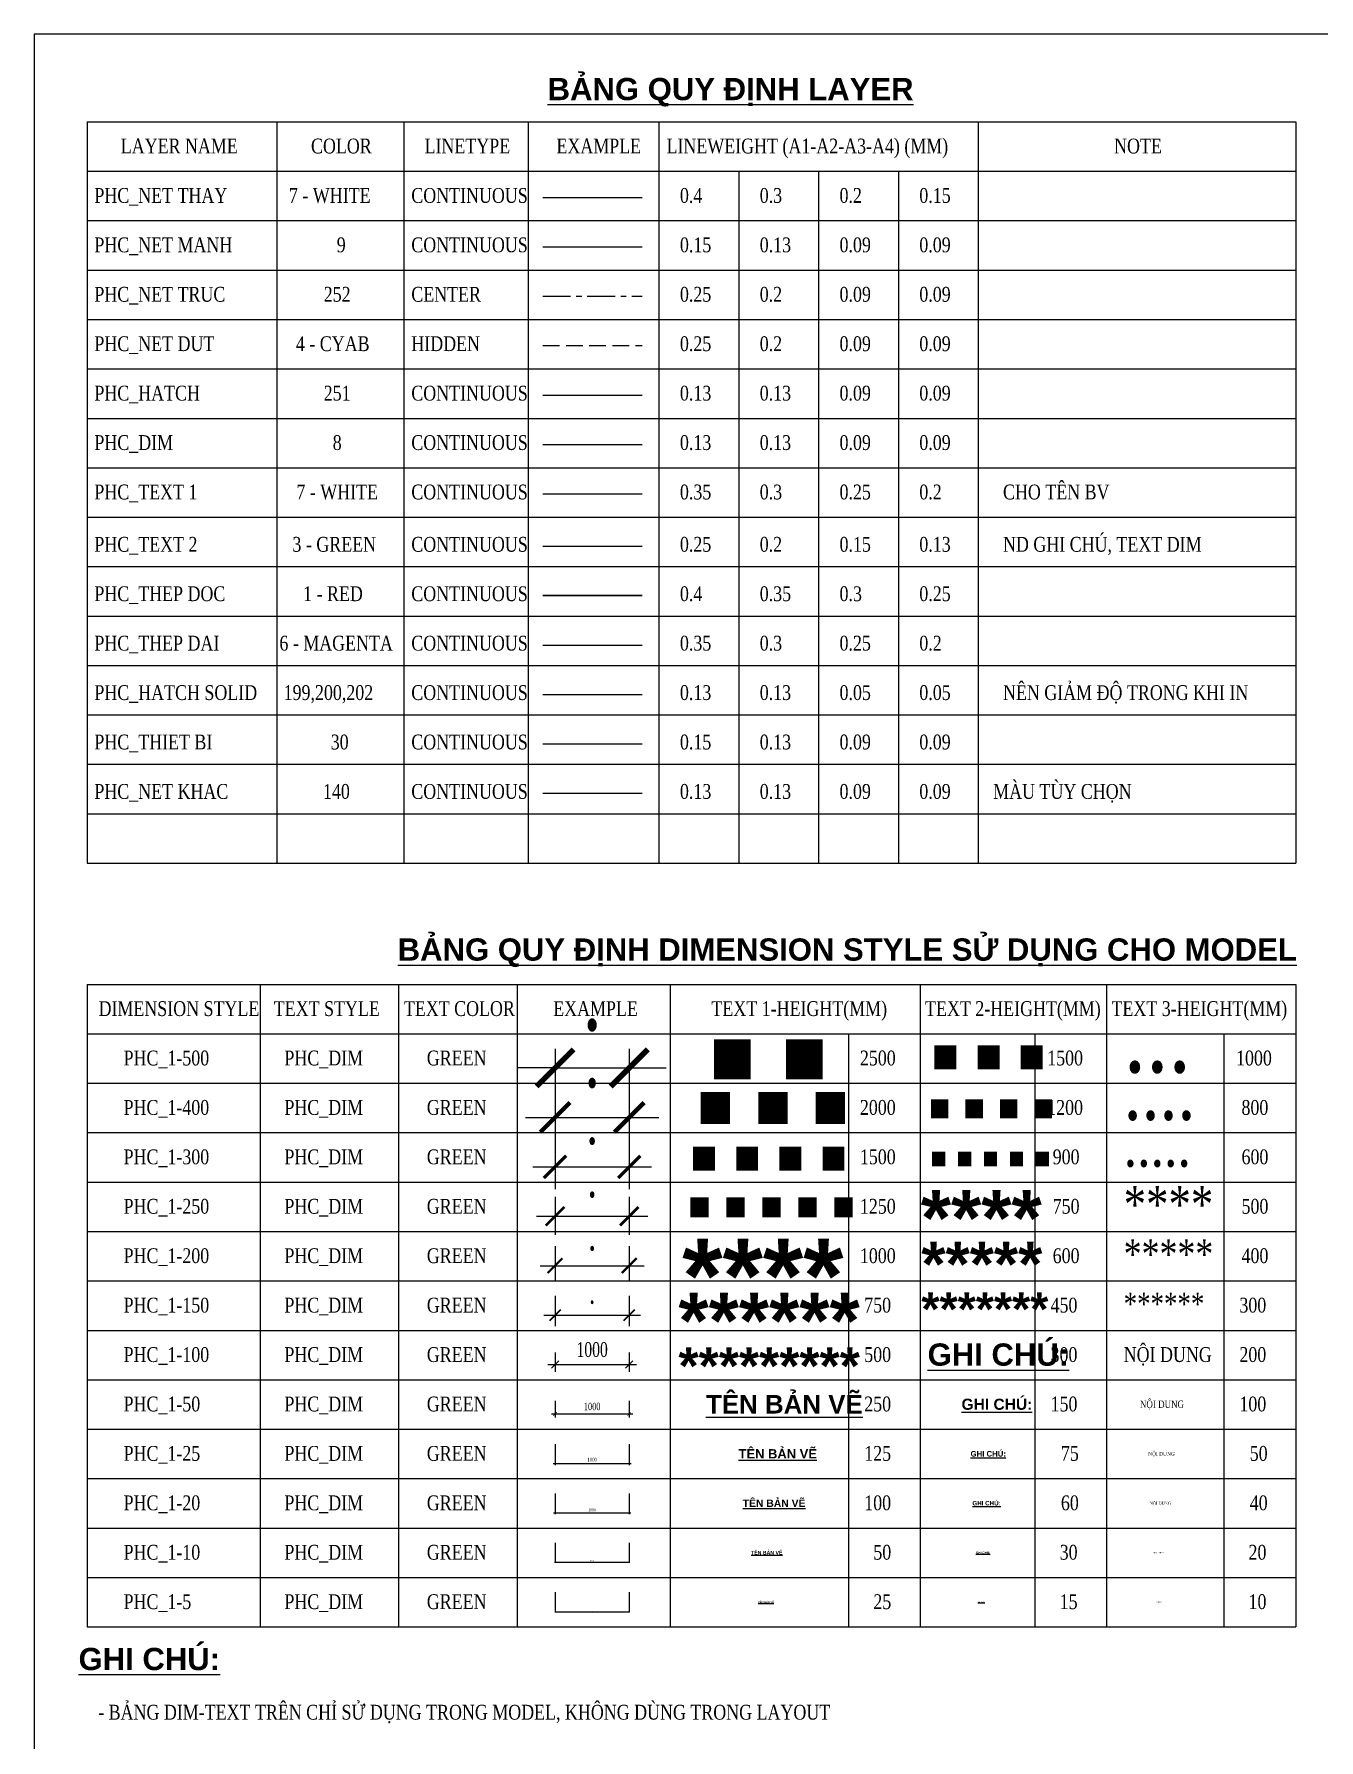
# Model space of a CAD drawing. Extents: x 11 to 29711, y 4 to 42004.
# Drawn here: x 11 to 17340, y 18996 to 42004 of the extents above; entities that cross this region are included whole.
import ezdxf
from ezdxf.enums import TextEntityAlignment as Align

# ---------------------------------------------------------------- set-up
doc = ezdxf.new("R2010")
doc.units = 0
doc.header["$LTSCALE"] = 100
doc.header["$MEASUREMENT"] = 0
doc.linetypes.add('AM_DIN_F_W050x2', pattern=[3.125, 2.25, -0.875])
doc.linetypes.add('CENTER', pattern=[2, 1.25, -0.25, 0.25, -0.25])
for name, color, linetype, lineweight in [('PHC_Dim', 8, 'Continuous', 13), ('PHC_Hatch', 251, 'Continuous', 13), ('PHC_Net dut', 4, 'AM_DIN_F_W050x2', 9), ('PHC_Net khac', 140, 'Continuous', 9), ('PHC_Net manh', 9, 'Continuous', 13), ('PHC_Net thay', 7, 'Continuous', 20), ('PHC_Net truc', 252, 'CENTER', 9), ('PHC_Text 1', 7, 'Continuous', 25), ('PHC_Text 2', 3, 'Continuous', 15), ('PHC_Text 3', 3, 'Continuous', 15), ('PHC_Thep dai', 6, 'Continuous', 25), ('PHC_Thep doc', 1, 'Continuous', 30), ('PHC_Thiet bi', 30, 'Continuous', 13)]:
    doc.layers.add(name, color=color, linetype=linetype, lineweight=lineweight)
doc.layers.add('PHC_HATCH SOLID', color=7, linetype='Continuous', lineweight=9, true_color=0xc7c8ca)
doc.styles.add('PHC-DIM', font='vntimeh.shx', dxfattribs={"width": 0.7})
doc.styles.add('PHC-VnHelvetlnsH', font='')
doc.styles.add('PHC-vntimeh.shx', font='vntimeh.shx', dxfattribs={"width": 0.8})
doc.styles.get('PHC-VnHelvetlnsH').set_extended_font_data('.VnHelvetInsH', bold=True)
doc.dimstyles.new('PHC_1-10', dxfattribs={"dimscale": 10, "dimtxt": 2, "dimasz": 1, "dimexe": 1, "dimexo": 0, "dimgap": 1, "dimtad": 1, "dimdec": 0, "dimdsep": 46, "dimtxsty": 'PHC-DIM', "dimblk": 'ARCHTICK', "dimcen": 4, "dimdle": 1, "dimclrd": 256, "dimclre": 256, "dimclrt": 3, "dimazin": 2, "dimtp": 0.1, "dimtm": 0.1, "dimtfac": 0.71, "dimtdec": 0, "dimtix": 1, "dimtmove": 0, "dimatfit": 2, "dimldrblk": 'OPEN30', "dimfxl": 2, "dimlwd": -1, "dimlwe": -1, "dimarcsym": 0})
doc.dimstyles.new('PHC_1-100', dxfattribs={"dimscale": 100, "dimtxt": 2, "dimasz": 1, "dimexe": 1, "dimexo": 1, "dimgap": 1, "dimtad": 1, "dimdec": 0, "dimrnd": 5, "dimdsep": 46, "dimtxsty": 'PHC-DIM', "dimblk": 'ARCHTICK', "dimcen": 4, "dimdle": 1, "dimclrd": 256, "dimclre": 256, "dimclrt": 3, "dimazin": 2, "dimtp": 0.1, "dimtm": 0.1, "dimtfac": 0.71, "dimtdec": 0, "dimtix": 1, "dimtmove": 0, "dimatfit": 2, "dimldrblk": 'OPEN30', "dimfxl": 3.5, "dimfxlon": 1, "dimlwd": -1, "dimlwe": -1, "dimarcsym": 0})
doc.dimstyles.new('PHC_1-150', dxfattribs={"dimscale": 150, "dimtxt": 2, "dimasz": 1, "dimexe": 1, "dimexo": 0, "dimgap": 1, "dimtad": 1, "dimdec": 0, "dimdsep": 46, "dimtxsty": 'PHC-DIM', "dimblk": 'ARCHTICK', "dimcen": 4, "dimdle": 1, "dimclrd": 256, "dimclre": 256, "dimclrt": 3, "dimazin": 2, "dimtp": 0.1, "dimtm": 0.1, "dimtfac": 0.71, "dimtdec": 0, "dimtix": 1, "dimtmove": 0, "dimatfit": 2, "dimldrblk": 'OPEN30', "dimfxl": 2, "dimlwd": -1, "dimlwe": -1, "dimarcsym": 0})
doc.dimstyles.new('PHC_1-20', dxfattribs={"dimscale": 20, "dimtxt": 2, "dimasz": 1, "dimexe": 1, "dimexo": 0, "dimgap": 1, "dimtad": 1, "dimdec": 0, "dimdsep": 46, "dimtxsty": 'PHC-DIM', "dimblk": 'ARCHTICK', "dimcen": 4, "dimdle": 1, "dimclrd": 256, "dimclre": 256, "dimclrt": 3, "dimazin": 2, "dimtp": 0.1, "dimtm": 0.1, "dimtfac": 0.71, "dimtdec": 0, "dimtix": 1, "dimtmove": 0, "dimatfit": 2, "dimldrblk": 'OPEN30', "dimfxl": 2, "dimlwd": -1, "dimlwe": -1, "dimarcsym": 0})
doc.dimstyles.new('PHC_1-200', dxfattribs={"dimscale": 200, "dimtxt": 2, "dimasz": 1, "dimexe": 1, "dimexo": 0, "dimgap": 1, "dimtad": 1, "dimdec": 0, "dimdsep": 46, "dimtxsty": 'PHC-DIM', "dimblk": 'ARCHTICK', "dimcen": 4, "dimdle": 1, "dimclrd": 256, "dimclre": 256, "dimclrt": 3, "dimazin": 2, "dimtp": 0.1, "dimtm": 0.1, "dimtfac": 0.71, "dimtdec": 0, "dimtix": 1, "dimtmove": 0, "dimatfit": 2, "dimldrblk": 'OPEN30', "dimfxl": 2, "dimlwd": -1, "dimlwe": -1, "dimarcsym": 0})
doc.dimstyles.new('PHC_1-25', dxfattribs={"dimscale": 25, "dimtxt": 2, "dimasz": 1, "dimexe": 1, "dimexo": 0, "dimgap": 1, "dimtad": 1, "dimdec": 0, "dimdsep": 46, "dimtxsty": 'PHC-DIM', "dimblk": 'ARCHTICK', "dimcen": 4, "dimdle": 1, "dimclrd": 256, "dimclre": 256, "dimclrt": 3, "dimazin": 2, "dimtp": 0.1, "dimtm": 0.1, "dimtfac": 0.71, "dimtdec": 0, "dimtix": 1, "dimtmove": 0, "dimatfit": 2, "dimldrblk": 'OPEN30', "dimfxl": 2, "dimlwd": -1, "dimlwe": -1, "dimarcsym": 0})
doc.dimstyles.new('PHC_1-250', dxfattribs={"dimscale": 250, "dimtxt": 2, "dimasz": 1, "dimexe": 1, "dimexo": 0, "dimgap": 1, "dimtad": 1, "dimdec": 0, "dimdsep": 46, "dimtxsty": 'PHC-DIM', "dimblk": 'ARCHTICK', "dimcen": 4, "dimdle": 1, "dimclrd": 256, "dimclre": 256, "dimclrt": 3, "dimazin": 2, "dimtp": 0.1, "dimtm": 0.1, "dimtfac": 0.71, "dimtdec": 0, "dimtix": 1, "dimtmove": 0, "dimatfit": 2, "dimldrblk": 'OPEN30', "dimfxl": 2, "dimlwd": -1, "dimlwe": -1, "dimarcsym": 0})
doc.dimstyles.new('PHC_1-300', dxfattribs={"dimscale": 300, "dimtxt": 2, "dimasz": 1, "dimexe": 1, "dimexo": 0, "dimgap": 1, "dimtad": 1, "dimdec": 0, "dimdsep": 46, "dimtxsty": 'PHC-DIM', "dimblk": 'ARCHTICK', "dimcen": 4, "dimdle": 1, "dimclrd": 256, "dimclre": 256, "dimclrt": 3, "dimazin": 2, "dimtp": 0.1, "dimtm": 0.1, "dimtfac": 0.71, "dimtdec": 0, "dimtix": 1, "dimtmove": 0, "dimatfit": 2, "dimldrblk": 'OPEN30', "dimfxl": 2, "dimlwd": -1, "dimlwe": -1, "dimarcsym": 0})
doc.dimstyles.new('PHC_1-400', dxfattribs={"dimscale": 400, "dimtxt": 2, "dimasz": 1, "dimexe": 1, "dimexo": 0, "dimgap": 1, "dimtad": 1, "dimdec": 0, "dimdsep": 46, "dimtxsty": 'PHC-DIM', "dimblk": 'ARCHTICK', "dimcen": 4, "dimdle": 1, "dimclrd": 256, "dimclre": 256, "dimclrt": 3, "dimazin": 2, "dimtp": 0.1, "dimtm": 0.1, "dimtfac": 0.71, "dimtdec": 0, "dimtix": 1, "dimtmove": 0, "dimatfit": 2, "dimldrblk": 'OPEN30', "dimfxl": 2, "dimlwd": -1, "dimlwe": -1, "dimarcsym": 0})
doc.dimstyles.new('PHC_1-5', dxfattribs={"dimscale": 5, "dimtxt": 2, "dimasz": 1, "dimexe": 1, "dimexo": 0, "dimgap": 1, "dimtad": 1, "dimdec": 0, "dimdsep": 46, "dimtxsty": 'PHC-DIM', "dimblk": 'ARCHTICK', "dimcen": 4, "dimdle": 1, "dimclrd": 256, "dimclre": 256, "dimclrt": 3, "dimazin": 2, "dimtp": 0.1, "dimtm": 0.1, "dimtfac": 0.71, "dimtdec": 0, "dimtix": 1, "dimtmove": 0, "dimatfit": 2, "dimldrblk": 'OPEN30', "dimfxl": 2, "dimlwd": -1, "dimlwe": -1, "dimarcsym": 0})
doc.dimstyles.new('PHC_1-50', dxfattribs={"dimscale": 50, "dimtxt": 2, "dimasz": 1, "dimexe": 1, "dimexo": 0, "dimgap": 1, "dimtad": 1, "dimdec": 0, "dimrnd": 5, "dimdsep": 46, "dimtxsty": 'PHC-DIM', "dimblk": 'ARCHTICK', "dimcen": 4, "dimdle": 1, "dimclrd": 256, "dimclre": 256, "dimclrt": 3, "dimazin": 2, "dimtp": 0.1, "dimtm": 0.1, "dimtfac": 0.71, "dimtdec": 0, "dimtix": 1, "dimtmove": 0, "dimatfit": 2, "dimldrblk": 'OPEN30', "dimfxl": 3.5, "dimfxlon": 1, "dimlwd": -1, "dimlwe": -1, "dimarcsym": 0})
doc.dimstyles.new('PHC_1-500', dxfattribs={"dimscale": 500, "dimtxt": 2, "dimasz": 1, "dimexe": 1, "dimexo": 0, "dimgap": 1, "dimtad": 1, "dimdec": 0, "dimdsep": 46, "dimtxsty": 'PHC-DIM', "dimblk": 'ARCHTICK', "dimcen": 4, "dimdle": 1, "dimclrd": 256, "dimclre": 256, "dimclrt": 3, "dimazin": 2, "dimtp": 0.1, "dimtm": 0.1, "dimtfac": 0.71, "dimtdec": 0, "dimtix": 1, "dimtmove": 0, "dimatfit": 2, "dimldrblk": 'OPEN30', "dimfxl": 2, "dimlwd": -1, "dimlwe": -1, "dimarcsym": 0})

# ---------------------------------------------------------------- blocks, each defined once
blk = doc.blocks.new('_ARCHTICK')
at = {"color": 0, "linetype": 'ByBlock', "const_width": 0.15}
blk.add_lwpolyline([(-0.5, -0.5), (0.5, 0.5)], dxfattribs=at)
blk = doc.blocks.new('*D24')
at = {"layer": 'DEFPOINTS', "color": 0, "transparency": 16777216}
for p in [(7038, 26986), (8038, 26986), (8038, 26725)]:
    blk.add_point(p, dxfattribs=at)
at = {"layer": 'PHC_Dim', "transparency": 16777216}
for p, q in [((7038, 26986), (7038, 26425)), ((8038, 26986), (8038, 26425)), ((6738, 26725), (8338, 26725))]:
    blk.add_line(p, q, dxfattribs=at)
at = {"layer": 'PHC_Dim', "transparency": 16777216, "xscale": 300, "yscale": 300, "zscale": 300, "rotation": 180}
blk.add_blockref('_ARCHTICK', (7038, 26725), dxfattribs=at)
at = {"layer": 'PHC_Dim', "transparency": 16777216, "xscale": 300, "yscale": 300, "zscale": 300}
blk.add_blockref('_ARCHTICK', (8038, 26725), dxfattribs=at)
at = {"layer": 'PHC_Dim', "color": 3, "transparency": 16777216, "insert": (7538, 27325), "char_height": 600, "attachment_point": 5, "style": 'PHC-DIM'}
blk.add_mtext('.', dxfattribs=at)
blk = doc.blocks.new('_Open30')
at = {"color": 0, "linetype": 'ByBlock', "lineweight": -2}
for p, q in [((-1, 0.268), (0, 0)), ((0, 0), (-1, -0.268)), ((0, 0), (-1, 0))]:
    blk.add_line(p, q, dxfattribs=at)
blk = doc.blocks.new('*D25')
at = {"layer": 'DEFPOINTS', "color": 0, "transparency": 16777216}
for p in [(7038, 26319), (8038, 26319), (8038, 26059)]:
    blk.add_point(p, dxfattribs=at)
at = {"layer": 'PHC_Dim', "transparency": 16777216}
for p, q in [((7038, 26319), (7038, 25809)), ((8038, 26319), (8038, 25809)), ((6788, 26059), (8288, 26059))]:
    blk.add_line(p, q, dxfattribs=at)
at = {"layer": 'PHC_Dim', "transparency": 16777216, "xscale": 250, "yscale": 250, "zscale": 250, "rotation": 180}
blk.add_blockref('_ARCHTICK', (7038, 26059), dxfattribs=at)
at = {"layer": 'PHC_Dim', "transparency": 16777216, "xscale": 250, "yscale": 250, "zscale": 250}
blk.add_blockref('_ARCHTICK', (8038, 26059), dxfattribs=at)
at = {"layer": 'PHC_Dim', "color": 3, "transparency": 16777216, "insert": (7538, 26559), "char_height": 500, "attachment_point": 5, "style": 'PHC-DIM'}
blk.add_mtext('.', dxfattribs=at)
blk = doc.blocks.new('*D26')
at = {"layer": 'DEFPOINTS', "color": 0, "transparency": 16777216}
for p in [(7038, 25653), (8038, 25653), (8038, 25392)]:
    blk.add_point(p, dxfattribs=at)
at = {"layer": 'PHC_Dim', "transparency": 16777216}
for p, q in [((7038, 25653), (7038, 25192)), ((8038, 25653), (8038, 25192)), ((6838, 25392), (8238, 25392))]:
    blk.add_line(p, q, dxfattribs=at)
at = {"layer": 'PHC_Dim', "transparency": 16777216, "xscale": 200, "yscale": 200, "zscale": 200, "rotation": 180}
blk.add_blockref('_ARCHTICK', (7038, 25392), dxfattribs=at)
at = {"layer": 'PHC_Dim', "transparency": 16777216, "xscale": 200, "yscale": 200, "zscale": 200}
blk.add_blockref('_ARCHTICK', (8038, 25392), dxfattribs=at)
at = {"layer": 'PHC_Dim', "color": 3, "transparency": 16777216, "insert": (7538, 25792), "char_height": 400, "attachment_point": 5, "style": 'PHC-DIM'}
blk.add_mtext('.', dxfattribs=at)
blk = doc.blocks.new('*D27')
at = {"layer": 'DEFPOINTS', "color": 0, "transparency": 16777216}
for p in [(7038, 24986), (8038, 24986), (8038, 24725)]:
    blk.add_point(p, dxfattribs=at)
at = {"layer": 'PHC_Dim', "transparency": 16777216}
for p, q in [((7038, 24986), (7038, 24575)), ((8038, 24986), (8038, 24575)), ((6888, 24725), (8188, 24725))]:
    blk.add_line(p, q, dxfattribs=at)
at = {"layer": 'PHC_Dim', "transparency": 16777216, "xscale": 150, "yscale": 150, "zscale": 150, "rotation": 180}
blk.add_blockref('_ARCHTICK', (7038, 24725), dxfattribs=at)
at = {"layer": 'PHC_Dim', "transparency": 16777216, "xscale": 150, "yscale": 150, "zscale": 150}
blk.add_blockref('_ARCHTICK', (8038, 24725), dxfattribs=at)
at = {"layer": 'PHC_Dim', "color": 3, "transparency": 16777216, "insert": (7538, 25025), "char_height": 300, "attachment_point": 5, "style": 'PHC-DIM'}
blk.add_mtext('.', dxfattribs=at)
blk = doc.blocks.new('*D28')
at = {"layer": 'DEFPOINTS', "color": 0, "transparency": 16777216}
for p in [(7038, 24319), (8038, 24319), (8038, 24059)]:
    blk.add_point(p, dxfattribs=at)
at = {"layer": 'PHC_Dim', "transparency": 16777216}
for p, q in [((7038, 24219), (7038, 23959)), ((8038, 24219), (8038, 23959)), ((6938, 24059), (8138, 24059))]:
    blk.add_line(p, q, dxfattribs=at)
at = {"layer": 'PHC_Dim', "transparency": 16777216, "xscale": 100, "yscale": 100, "zscale": 100, "rotation": 180}
blk.add_blockref('_ARCHTICK', (7038, 24059), dxfattribs=at)
at = {"layer": 'PHC_Dim', "transparency": 16777216, "xscale": 100, "yscale": 100, "zscale": 100}
blk.add_blockref('_ARCHTICK', (8038, 24059), dxfattribs=at)
at = {"layer": 'PHC_Dim', "color": 3, "transparency": 16777216, "insert": (7538, 24259), "char_height": 200, "attachment_point": 5, "style": 'PHC-DIM'}
blk.add_mtext('1000', dxfattribs=at)
blk = doc.blocks.new('*D29')
at = {"layer": 'DEFPOINTS', "color": 0, "transparency": 16777216}
for p in [(7038, 23653), (8038, 23653), (8038, 23392)]:
    blk.add_point(p, dxfattribs=at)
at = {"layer": 'PHC_Dim', "transparency": 16777216}
for p, q in [((7038, 23567), (7038, 23342)), ((8038, 23567), (8038, 23342)), ((6988, 23392), (8088, 23392))]:
    blk.add_line(p, q, dxfattribs=at)
at = {"layer": 'PHC_Dim', "transparency": 16777216, "xscale": 50, "yscale": 50, "zscale": 50, "rotation": 180}
blk.add_blockref('_ARCHTICK', (7038, 23392), dxfattribs=at)
at = {"layer": 'PHC_Dim', "transparency": 16777216, "xscale": 50, "yscale": 50, "zscale": 50}
blk.add_blockref('_ARCHTICK', (8038, 23392), dxfattribs=at)
at = {"layer": 'PHC_Dim', "color": 3, "transparency": 16777216, "insert": (7538, 23492), "char_height": 100, "attachment_point": 5, "style": 'PHC-DIM'}
blk.add_mtext('1000', dxfattribs=at)
blk = doc.blocks.new('*D30')
at = {"layer": 'DEFPOINTS', "color": 0, "transparency": 16777216}
for p in [(7038, 22986), (8038, 22986), (8038, 22725)]:
    blk.add_point(p, dxfattribs=at)
at = {"layer": 'PHC_Dim', "transparency": 16777216}
for p, q in [((7038, 22986), (7038, 22700)), ((8038, 22986), (8038, 22700)), ((7013, 22725), (8063, 22725))]:
    blk.add_line(p, q, dxfattribs=at)
at = {"layer": 'PHC_Dim', "transparency": 16777216, "xscale": 25, "yscale": 25, "zscale": 25, "rotation": 180}
blk.add_blockref('_ARCHTICK', (7038, 22725), dxfattribs=at)
at = {"layer": 'PHC_Dim', "transparency": 16777216, "xscale": 25, "yscale": 25, "zscale": 25}
blk.add_blockref('_ARCHTICK', (8038, 22725), dxfattribs=at)
at = {"layer": 'PHC_Dim', "color": 3, "transparency": 16777216, "insert": (7538, 22775), "char_height": 50, "attachment_point": 5, "style": 'PHC-DIM'}
blk.add_mtext('1000', dxfattribs=at)
blk = doc.blocks.new('*D31')
at = {"layer": 'DEFPOINTS', "color": 0, "transparency": 16777216}
for p in [(7038, 22319), (8038, 22319), (8038, 22059)]:
    blk.add_point(p, dxfattribs=at)
at = {"layer": 'PHC_Dim', "transparency": 16777216}
for p, q in [((7038, 22319), (7038, 22039)), ((8038, 22319), (8038, 22039)), ((7018, 22059), (8058, 22059))]:
    blk.add_line(p, q, dxfattribs=at)
at = {"layer": 'PHC_Dim', "transparency": 16777216, "xscale": 20, "yscale": 20, "zscale": 20, "rotation": 180}
blk.add_blockref('_ARCHTICK', (7038, 22059), dxfattribs=at)
at = {"layer": 'PHC_Dim', "transparency": 16777216, "xscale": 20, "yscale": 20, "zscale": 20}
blk.add_blockref('_ARCHTICK', (8038, 22059), dxfattribs=at)
at = {"layer": 'PHC_Dim', "color": 3, "transparency": 16777216, "insert": (7538, 22099), "char_height": 40, "attachment_point": 5, "style": 'PHC-DIM'}
blk.add_mtext('1000', dxfattribs=at)
blk = doc.blocks.new('*D32')
at = {"layer": 'DEFPOINTS', "color": 0, "transparency": 16777216}
for p in [(7038, 21653), (8038, 21653), (8038, 21392)]:
    blk.add_point(p, dxfattribs=at)
at = {"layer": 'PHC_Dim', "transparency": 16777216}
for p, q in [((7038, 21653), (7038, 21382)), ((8038, 21653), (8038, 21382)), ((7028, 21392), (8048, 21392))]:
    blk.add_line(p, q, dxfattribs=at)
at = {"layer": 'PHC_Dim', "transparency": 16777216, "xscale": 10, "yscale": 10, "zscale": 10, "rotation": 180}
blk.add_blockref('_ARCHTICK', (7038, 21392), dxfattribs=at)
at = {"layer": 'PHC_Dim', "transparency": 16777216, "xscale": 10, "yscale": 10, "zscale": 10}
blk.add_blockref('_ARCHTICK', (8038, 21392), dxfattribs=at)
at = {"layer": 'PHC_Dim', "color": 3, "transparency": 16777216, "insert": (7538, 21412), "char_height": 20, "attachment_point": 5, "style": 'PHC-DIM'}
blk.add_mtext('1000', dxfattribs=at)
blk = doc.blocks.new('*D33')
at = {"layer": 'DEFPOINTS', "color": 0, "transparency": 16777216}
for p in [(7038, 20986), (8038, 20986), (8038, 20725)]:
    blk.add_point(p, dxfattribs=at)
at = {"layer": 'PHC_Dim', "transparency": 16777216}
for p, q in [((7038, 20986), (7038, 20720)), ((8038, 20986), (8038, 20720)), ((7033, 20725), (8043, 20725))]:
    blk.add_line(p, q, dxfattribs=at)
at = {"layer": 'PHC_Dim', "transparency": 16777216, "xscale": 5, "yscale": 5, "zscale": 5, "rotation": 180}
blk.add_blockref('_ARCHTICK', (7038, 20725), dxfattribs=at)
at = {"layer": 'PHC_Dim', "transparency": 16777216, "xscale": 5, "yscale": 5, "zscale": 5}
blk.add_blockref('_ARCHTICK', (8038, 20725), dxfattribs=at)
at = {"layer": 'PHC_Dim', "color": 3, "transparency": 16777216, "insert": (7538, 20735), "char_height": 10, "attachment_point": 5, "style": 'PHC-DIM'}
blk.add_mtext('1000', dxfattribs=at)
blk = doc.blocks.new('*D34')
at = {"layer": 'DEFPOINTS', "color": 0, "transparency": 16777216}
for p in [(7038, 27653), (8038, 27653), (8038, 27392)]:
    blk.add_point(p, dxfattribs=at)
at = {"layer": 'PHC_Dim', "transparency": 16777216}
for p, q in [((7038, 27653), (7038, 26992)), ((8038, 27653), (8038, 26992)), ((6638, 27392), (8438, 27392))]:
    blk.add_line(p, q, dxfattribs=at)
at = {"layer": 'PHC_Dim', "transparency": 16777216, "xscale": 400, "yscale": 400, "zscale": 400, "rotation": 180}
blk.add_blockref('_ARCHTICK', (7038, 27392), dxfattribs=at)
at = {"layer": 'PHC_Dim', "transparency": 16777216, "xscale": 400, "yscale": 400, "zscale": 400}
blk.add_blockref('_ARCHTICK', (8038, 27392), dxfattribs=at)
at = {"layer": 'PHC_Dim', "color": 3, "transparency": 16777216, "insert": (7538, 28192), "char_height": 800, "attachment_point": 5, "style": 'PHC-DIM'}
blk.add_mtext('.', dxfattribs=at)
blk = doc.blocks.new('*D35')
at = {"layer": 'DEFPOINTS', "color": 0, "transparency": 16777216}
for p in [(7038, 28319), (8038, 28319), (8038, 28059)]:
    blk.add_point(p, dxfattribs=at)
at = {"layer": 'PHC_Dim', "transparency": 16777216}
for p, q in [((7038, 28319), (7038, 27559)), ((8038, 28319), (8038, 27559)), ((7038, 28059), (6538, 28059)), ((7038, 28059), (8038, 28059)), ((8038, 28059), (8538, 28059))]:
    blk.add_line(p, q, dxfattribs=at)
at = {"layer": 'PHC_Dim', "transparency": 16777216, "xscale": 500, "yscale": 500, "zscale": 500}
blk.add_blockref('_ARCHTICK', (7038, 28059), dxfattribs=at)
at = {"layer": 'PHC_Dim', "transparency": 16777216, "xscale": 500, "yscale": 500, "zscale": 500, "rotation": 180}
blk.add_blockref('_ARCHTICK', (8038, 28059), dxfattribs=at)
at = {"layer": 'PHC_Dim', "color": 3, "transparency": 16777216, "insert": (7538, 29059), "char_height": 1000, "attachment_point": 5, "style": 'PHC-DIM'}
blk.add_mtext('.', dxfattribs=at)
blk = doc.blocks.new('PHC_Ghichu')
at = {"layer": 'PHC_Text 2', "style": 'PHC-VnHelvetlnsH'}
blk.add_attdef('GHICHU', text='', height=300, dxfattribs=at).set_placement((92031, -70623), align=Align.BOTTOM_CENTER)

msp = doc.modelspace()

# ---------------------------------------------------------------- linework, layer by layer
msp.add_lwpolyline([(29711.3058, 3.9587), (29711.3058, 42003.9587), (11.3058, 42003.9587), (11.3058, 3.9587), (29711.3058, 3.9587)])
at = {"layer": 'PHC_Dim'}
msp.add_lwpolyline([(6872.8973, 36468.9859), (8211.4922, 36468.9859)], dxfattribs=at)
at = {"layer": 'PHC_Hatch'}
msp.add_lwpolyline([(6872.8973, 37135.6526), (8211.4922, 37135.6526)], dxfattribs=at)
at = {"layer": 'PHC_HATCH SOLID'}
msp.add_lwpolyline([(6872.8973, 33096.5981), (8211.4922, 33096.5981)], dxfattribs=at)
at = {"layer": 'PHC_Net dut'}
msp.add_lwpolyline([(6872.8973, 37802.3193), (8211.4922, 37802.3193)], dxfattribs=at)
at = {"layer": 'PHC_Net khac', "linetype": 'Continuous'}
msp.add_lwpolyline([(6872.8973, 31763.2648), (8211.4922, 31763.2648)], dxfattribs=at)
at = {"layer": 'PHC_Net manh'}
for p, q in [((725.9725, 40821.0125), (725.9725, 30821.0125)), ((725.9725, 40821.0125), (17028.0633, 40821.0125)), ((3283.3785, 40821.0125), (3283.3785, 30821.0125)), ((4995.8135, 40821.0125), (4995.8135, 30821.0125)), ((6675.3442, 40821.0125), (6675.3442, 30821.0125)), ((8438.8177, 40821.0125), (8438.8177, 30821.0125)), ((12744.043, 40821.0125), (12744.043, 30821.0125)), ((17028.0633, 40821.0125), (17028.0633, 30821.0125)), ((725.9725, 40154.3459), (17028.0633, 40154.3459)), ((9515.124, 40154.3459), (9515.124, 30821.0125)), ((10591.4304, 40154.3459), (10591.4304, 30821.0125)), ((11667.7367, 40154.3459), (11667.7367, 30821.0125)), ((725.9725, 39487.6792), (17028.0633, 39487.6792)), ((725.9725, 38821.0125), (17028.0633, 38821.0125)), ((725.9725, 38154.3459), (17028.0633, 38154.3459)), ((725.9725, 37487.6792), (17028.0633, 37487.6792)), ((725.9725, 36821.0125), (17028.0633, 36821.0125)), ((725.9725, 36154.3459), (17028.0633, 36154.3459)), ((725.9725, 35487.6792), (17028.0633, 35487.6792)), ((725.9725, 34821.0125), (17028.0633, 34821.0125)), ((725.9725, 34154.3459), (17028.0633, 34154.3459)), ((725.9725, 33487.6792), (17028.0633, 33487.6792)), ((725.9725, 32821.0125), (17028.0633, 32821.0125)), ((725.9725, 32154.3459), (17028.0633, 32154.3459)), ((725.9725, 31487.6792), (17028.0633, 31487.6792)), ((725.9725, 30821.0125), (17028.0633, 30821.0125)), ((725.9725, 29186.1202), (725.9725, 20519.4535)), ((725.9725, 29186.1202), (17028.0633, 29186.1202)), ((3059.3058, 29186.1202), (3059.3058, 20519.4535)), ((4925.9725, 29186.1202), (4925.9725, 20519.4535)), ((6525.9725, 29186.1202), (6525.9725, 20519.4535)), ((8589.9967, 29186.1202), (8589.9967, 20519.4535)), ((8589.9967, 29186.1202), (8589.9967, 20519.4535)), ((11967.7566, 20519.4535), (11967.7566, 29186.1202)), ((14480.9745, 20519.4535), (14480.9745, 29186.1202)), ((17028.0633, 29186.1202), (17028.0633, 20519.4535)), ((725.9725, 28519.4535), (17028.0633, 28519.4535)), ((11001.5857, 20519.4535), (11001.5857, 28519.4535)), ((13514.8036, 20519.4535), (13514.8036, 28519.4535)), ((16061.8924, 20519.4535), (16061.8924, 28519.4535)), ((725.9725, 27852.7868), (17028.0633, 27852.7868)), ((725.9725, 27186.1202), (17028.0633, 27186.1202)), ((725.9725, 26519.4535), (17028.0633, 26519.4535)), ((725.9725, 25852.7868), (17028.0633, 25852.7868)), ((725.9725, 25186.1202), (17028.0633, 25186.1202)), ((725.9725, 24519.4535), (17028.0633, 24519.4535)), ((725.9725, 23852.7868), (17028.0633, 23852.7868)), ((725.9725, 23186.1202), (17028.0633, 23186.1202)), ((725.9725, 22519.4535), (17028.0633, 22519.4535)), ((725.9725, 21852.7868), (17028.0633, 21852.7868)), ((725.9725, 21186.1202), (17028.0633, 21186.1202)), ((725.9725, 20519.4535), (17028.0633, 20519.4535))]:
    msp.add_line(p, q, dxfattribs=at)
msp.add_lwpolyline([(6872.8973, 39135.6526), (8211.4922, 39135.6526)], dxfattribs=at)
at = {"layer": 'PHC_Net thay'}
msp.add_lwpolyline([(6872.8973, 39802.3193), (8211.4922, 39802.3193)], dxfattribs=at)
at = {"layer": 'PHC_Net truc', "ltscale": 3}
msp.add_lwpolyline([(6872.8973, 38468.9859), (8211.4922, 38468.9859)], dxfattribs=at)
at = {"layer": 'PHC_Text 1'}
msp.add_lwpolyline([(6872.8973, 35802.3193), (8211.4922, 35802.3193)], dxfattribs=at)
at = {"layer": 'PHC_Text 3'}
msp.add_lwpolyline([(6872.8973, 35096.5981), (8211.4922, 35096.5981)], dxfattribs=at)
at = {"layer": 'PHC_Thep dai', "linetype": 'Continuous'}
msp.add_lwpolyline([(6872.8973, 33763.2648), (8211.4922, 33763.2648)], dxfattribs=at)
at = {"layer": 'PHC_Thep doc', "linetype": 'Continuous'}
msp.add_lwpolyline([(6872.8973, 34429.9314), (8211.4922, 34429.9314)], dxfattribs=at)
at = {"layer": 'PHC_Thiet bi'}
msp.add_lwpolyline([(6872.8973, 32429.9314), (8211.4922, 32429.9314)], dxfattribs=at)

# ---------------------------------------------------------------- block references
at = {"layer": 'PHC_Text 3'}
ref = msp.add_blockref('PHC_Ghichu', (-82099.4845, 84049.5176), dxfattribs=dict(at, xscale=0.9090909063816071, yscale=0.9090909063816071, zscale=0.9090909063816071))
ref.add_attrib('GHICHU', '%%UGHI CHó:', dxfattribs={"height": 300, "style": 'PHC-VnHelvetlnsH'}).set_placement((1565.0501, 19846.5098), align=Align.BOTTOM_CENTER)

# ---------------------------------------------------------------- texts
at = {"layer": 'PHC_Dim', "linetype": 'Continuous', "style": 'PHC-vntimeh.shx', "width": 0.8}
for s, p in [('PHC_Dim', (824.4561, 36494.5042)), ('8', (4038.776, 36494.5042)), ('Continuous', (5098.7886, 36494.5042)), ('0.13', (8722.0221, 36494.5042)), ('0.13', (9798.3284, 36494.5042)), ('0.09', (10874.6347, 36494.5042)), ('0.09', (11950.9411, 36494.5042))]:
    msp.add_text(s, height=200, dxfattribs=at).set_placement(p, align=Align.MIDDLE_LEFT)
at = {"layer": 'PHC_Hatch', "linetype": 'Continuous', "style": 'PHC-vntimeh.shx', "width": 0.8}
for s, p in [('PHC_Hatch', (824.4561, 37161.1709)), ('251', (3917.6188, 37161.1709)), ('Continuous', (5098.7886, 37161.1709)), ('0.13', (8722.0221, 37161.1709)), ('0.13', (9798.3284, 37161.1709)), ('0.09', (10874.6347, 37161.1709)), ('0.09', (11950.9411, 37161.1709))]:
    msp.add_text(s, height=200, dxfattribs=at).set_placement(p, align=Align.MIDDLE_LEFT)
at = {"layer": 'PHC_HATCH SOLID', "linetype": 'Continuous', "style": 'PHC-vntimeh.shx', "width": 0.8}
for s, p in [('PHC_Hatch solid', (824.4561, 33122.1164)), ('199,200,202', (3376.635, 33122.1164)), ('Continuous', (5098.7886, 33122.1164)), ('0.13', (8722.0221, 33122.1164)), ('0.13', (9798.3284, 33122.1164)), ('0.05', (10874.6347, 33122.1164)), ('0.05', (11950.9411, 33122.1164)), ('nªn gi¶m ®é trong khi in', (13079.3048, 33122.1164))]:
    msp.add_text(s, height=200, dxfattribs=at).set_placement(p, align=Align.MIDDLE_LEFT)
at = {"layer": 'PHC_Net dut', "linetype": 'Continuous', "style": 'PHC-vntimeh.shx', "width": 0.8}
for s, p in [('PHC_Net dut', (824.4561, 37827.8376)), ('4 - CYAB', (3542.2909, 37827.8376)), ('Hidden', (5098.7886, 37827.8376)), ('0.25', (8722.0221, 37827.8376)), ('0.2', (9798.3284, 37827.8376)), ('0.09', (10874.6347, 37827.8376)), ('0.09', (11950.9411, 37827.8376))]:
    msp.add_text(s, height=200, dxfattribs=at).set_placement(p, align=Align.MIDDLE_LEFT)
at = {"layer": 'PHC_Net khac', "linetype": 'Continuous', "style": 'PHC-vntimeh.shx', "width": 0.8}
for s, p in [('PHC_Net khac', (824.4561, 31788.7831)), ('140', (3907.3753, 31788.7831)), ('Continuous', (5098.7886, 31788.7831)), ('0.13', (8722.0221, 31788.7831)), ('0.13', (9798.3284, 31788.7831)), ('0.09', (10874.6347, 31788.7831)), ('0.09', (11950.9411, 31788.7831)), ('Mµu tïy chän', (12947.4468, 31788.7831))]:
    msp.add_text(s, height=200, dxfattribs=at).set_placement(p, align=Align.MIDDLE_LEFT)
at = {"layer": 'PHC_Net manh', "linetype": 'Continuous', "style": 'PHC-vntimeh.shx', "width": 0.8}
for s, p in [('PHC_Net manh', (824.4561, 39161.1709)), ('9', (4092.983, 39161.1709)), ('Continuous', (5098.7886, 39161.1709)), ('0.15', (8722.0221, 39161.1709)), ('0.13', (9798.3284, 39161.1709)), ('0.09', (10874.6347, 39161.1709)), ('0.09', (11950.9411, 39161.1709))]:
    msp.add_text(s, height=200, dxfattribs=at).set_placement(p, align=Align.MIDDLE_LEFT)
at = {"layer": 'PHC_Net thay', "linetype": 'Continuous', "style": 'PHC-vntimeh.shx', "width": 0.8}
for s, p in [('PHC_Net thay', (824.4561, 39827.8376)), ('7 - white', (3448.4904, 39827.8376)), ('Continuous', (5098.7886, 39827.8376)), ('0.4', (8722.0221, 39827.8376)), ('0.3', (9798.3284, 39827.8376)), ('0.2', (10874.6347, 39827.8376)), ('0.15', (11950.9411, 39827.8376))]:
    msp.add_text(s, height=200, dxfattribs=at).set_placement(p, align=Align.MIDDLE_LEFT)
at = {"layer": 'PHC_Net truc', "linetype": 'Continuous', "style": 'PHC-vntimeh.shx', "width": 0.8}
for s, p in [('PHC_Net truc', (824.4561, 38494.5042)), ('252', (3917.6188, 38494.5042)), ('Center', (5098.7886, 38494.5042)), ('0.25', (8722.0221, 38494.5042)), ('0.2', (9798.3284, 38494.5042)), ('0.09', (10874.6347, 38494.5042)), ('0.09', (11950.9411, 38494.5042))]:
    msp.add_text(s, height=200, dxfattribs=at).set_placement(p, align=Align.MIDDLE_LEFT)
at = {"layer": 'PHC_Text 1', "style": 'PHC-vntimeh.shx', "width": 0.8}
for s, p in [('Layer name', (1180.2664, 40494.5042)), ('Color', (3745.9274, 40494.5042)), ('Linetype', (5277.5471, 40494.5042)), ('Example', (7056.5362, 40494.5042)), ('Lineweight (A1-A2-A3-A4) (mm)', (8541.1631, 40494.5042)), ('Note', (14577.7468, 40494.5042)), ('PHC_Text 1', (824.4561, 35827.8376)), ('7 - white', (3548.9736, 35827.8376)), ('Continuous', (5098.7886, 35827.8376)), ('0.35', (8722.0221, 35827.8376)), ('0.3', (9798.3284, 35827.8376)), ('0.25', (10874.6347, 35827.8376)), ('0.2', (11950.9411, 35827.8376)), ('Cho tªn BV', (13079.3048, 35827.8376)), ('Dimension Style', (880.5101, 28859.6119)), ('Text Style', (3243.9548, 28859.6119)), ('Text Color', (4998.6782, 28859.6119)), ('Example', (7012.4828, 28859.6119)), ('Text 1-Height(mm)', (9146.5545, 28859.6119)), ('Text 2-Height(mm)', (12028.0576, 28859.6119)), ('Text 3-Height(mm)', (14543.0195, 28859.6119)), ('PHC_1-500', (1217.9581, 28192.9452)), ('PHC_DIM', (3387.4979, 28192.9452)), ('PHC_1-400', (1217.9581, 27526.2785)), ('PHC_DIM', (3387.4979, 27526.2785)), ('PHC_1-300', (1217.9581, 26859.6119)), ('PHC_DIM', (3387.4979, 26859.6119)), ('PHC_1-250', (1217.9581, 26192.9452)), ('PHC_DIM', (3387.4979, 26192.9452)), ('PHC_1-200', (1217.9581, 25526.2785)), ('PHC_DIM', (3387.4979, 25526.2785)), ('PHC_1-150', (1217.9581, 24859.6119)), ('PHC_DIM', (3387.4979, 24859.6119)), ('PHC_1-100', (1217.9581, 24192.9452)), ('PHC_DIM', (3387.4979, 24192.9452)), ('PHC_1-50', (1217.9581, 23526.2785)), ('PHC_DIM', (3387.4979, 23526.2785)), ('PHC_1-25', (1217.9581, 22859.6119)), ('PHC_DIM', (3387.4979, 22859.6119)), ('PHC_1-20', (1217.9581, 22192.9452)), ('PHC_DIM', (3387.4979, 22192.9452)), ('PHC_1-10', (1217.9581, 21526.2785)), ('PHC_DIM', (3387.4979, 21526.2785)), ('PHC_1-5', (1217.9581, 20859.6119)), ('PHC_DIM', (3387.4979, 20859.6119))]:
    msp.add_text(s, height=200, dxfattribs=at).set_placement(p, align=Align.MIDDLE_LEFT)
at = {"layer": 'PHC_Text 1', "style": 'PHC-VnHelvetlnsH'}
for s, height, p in [('..', 2500, (8945.117, 29153.4647)), ('...', 2000, (8812.9276, 28301.4109)), ('....', 1500, (8756.8759, 27423.2119)), ('.....', 1250, (8744.274, 26670.2612)), ('****', 1000, (8753.5793, 25257.5644)), ('******', 750, (8701.4578, 24652.2566)), ('*********', 500, (8702.2262, 24041.4393)), ('%%Utªn b¶n vÏ', 250, (9073.236, 23522.866)), ('%%Utªn b¶n vÏ', 125, (9512.3612, 22854.4931)), ('%%Utªn b¶n vÏ', 100, (9568.7231, 22187.4852)), ('%%Utªn b¶n vÏ', 50, (9681.447, 21520.136)), ('%%Utªn b¶n vÏ', 25, (9777.7128, 20853.1281))]:
    msp.add_text(s, height=height, dxfattribs=at).set_placement(p, align=Align.MIDDLE_LEFT)
at = {"layer": 'PHC_Text 1', "color": 3, "style": 'PHC-vntimeh.shx', "width": 0.8}
for s, p in [('2500', (11149.0825, 28192.9452)), ('1500', (13675.4243, 28192.9452)), ('1000', (16222.5131, 28192.9452)), ('2000', (11149.0825, 27526.2785)), ('1200', (13675.4243, 27526.2785)), ('800', (16295.9216, 27526.2785)), ('1500', (11149.0825, 26859.6119)), ('900', (13749.6711, 26859.6119)), ('600', (16296.7599, 26859.6119)), ('1250', (11149.0825, 26192.9452)), ('750', (13749.6711, 26192.9452)), ('500', (16296.7599, 26192.9452)), ('1000', (11149.0825, 25526.2785)), ('600', (13749.6711, 25526.2785)), ('400', (16296.7599, 25526.2785)), ('750', (11207.5913, 24859.6119)), ('450', (13720.8092, 24859.6119)), ('300', (16267.898, 24859.6119)), ('500', (11207.5913, 24192.9452)), ('300', (13720.8092, 24192.9452)), ('250', (11207.5913, 23526.2785)), ('150', (13720.8092, 23526.2785)), ('100', (16267.898, 23526.2785)), ('125', (11207.5913, 22859.6119)), ('75', (13860.3745, 22859.6119)), ('50', (16407.4633, 22859.6119)), ('100', (11207.5913, 22192.9452)), ('60', (13860.3745, 22192.9452)), ('40', (16407.4633, 22192.9452)), ('50', (11330.5841, 21526.2785)), ('30', (13843.802, 21526.2785)), ('20', (16390.8908, 21526.2785)), ('25', (11330.5841, 20859.6119)), ('15', (13843.802, 20859.6119)), ('10', (16390.8908, 20859.6119))]:
    msp.add_text(s, height=200, dxfattribs=at).set_placement(p, align=Align.MIDDLE_LEFT)
at = {"layer": 'PHC_Text 3', "style": 'PHC-VnHelvetlnsH'}
for s, height, p in [('%%UB¶NG QUY §ÞNH layer', 300, (6937.221, 41262.7491)), ('%%UB¶NG QUY §ÞNH Dimension Style sö dông cho model', 300, (4914.9025, 29656.4082)), ('...', 1500, (12012.3693, 28788.4835)), ('....', 1200, (11992.3261, 27977.3178)), ('.....', 900, (12038.431, 27183.1656)), ('****', 750, (11970.508, 26037.8255)), ('*****', 600, (11978.4874, 25415.4002)), ('*******', 450, (11978.4874, 24807.6026)), ('%%Ughi chó:', 300, (12062.5874, 24192.9452)), ('%%Ughi chó:', 150, (12520.1325, 23522.866)), ('%%Ughi chó:', 75, (12642.0217, 22854.4931)), ('%%Ughi chó:', 60, (12666.3996, 22187.4852)), ('%%Ughi chó:', 30, (12715.1552, 21520.136)), ('%%Ughi chó:', 15, (12739.5331, 20853.1281))]:
    msp.add_text(s, height=height, dxfattribs=at).set_placement(p, align=Align.MIDDLE_LEFT)
at = {"layer": 'PHC_Text 3', "linetype": 'Continuous', "style": 'PHC-vntimeh.shx', "width": 0.8}
for s, p in [('PHC_Text 2', (824.4561, 35122.1164)), ('3 - green', (3495.6549, 35122.1164)), ('Continuous', (5098.7886, 35122.1164)), ('0.25', (8722.0221, 35122.1164)), ('0.2', (9798.3284, 35122.1164)), ('0.15', (10874.6347, 35122.1164)), ('0.13', (11950.9411, 35122.1164)), ('ND ghi chó, TEXT DIM', (13079.3048, 35122.1164))]:
    msp.add_text(s, height=200, dxfattribs=at).set_placement(p, align=Align.MIDDLE_LEFT)
at = {"layer": 'PHC_Text 3', "style": 'PHC-vntimeh.shx', "width": 0.8}
for s, height, p in [('Green', 200, (5308.0443, 28192.9452)), ('...', 1000, (14707.1745, 28501.8048)), ('Green', 200, (5308.0443, 27526.2785)), ('....', 800, (14707.1745, 27761.5785)), ('Green', 200, (5308.0443, 26859.6119)), ('.....', 600, (14707.1745, 27028.8573)), ('****', 500, (14707.1745, 26217.0022)), ('Green', 200, (5308.0443, 26192.9452)), ('Green', 200, (5308.0443, 25526.2785)), ('*****', 400, (14707.1745, 25548.0605)), ('Green', 200, (5308.0443, 24859.6119)), ('******', 300, (14707.1745, 24877.2073)), ('Green', 200, (5308.0443, 24192.9452)), ('néi dung', 200, (14707.1745, 24192.9452)), ('200', 200, (16267.898, 24192.9452)), ('Green', 200, (5308.0443, 23526.2785)), ('néi dung', 100, (14926.3767, 23522.866)), ('Green', 200, (5308.0443, 22859.6119)), ('néi dung', 50, (15035.9778, 22854.4931)), ('Green', 200, (5308.0443, 22192.9452)), ('néi dung', 40, (15057.898, 22187.4852)), ('Green', 200, (5308.0443, 21526.2785)), ('néi dung', 20, (15101.7385, 21520.136)), ('Green', 200, (5308.0443, 20859.6119)), ('néi dung', 10, (15148.6884, 20853.1281)), ('- b¶ng dim-text trªn chØ sö dông trong model, kh«ng dïng trong layout', 200, (875.4032, 19368.5877))]:
    msp.add_text(s, height=height, dxfattribs=at).set_placement(p, align=Align.MIDDLE_LEFT)
at = {"layer": 'PHC_Thep dai', "linetype": 'Continuous', "style": 'PHC-vntimeh.shx', "width": 0.8}
for s, p in [('PHC_Thep dai', (824.4561, 33788.7831)), ('6 - magenta', (3320.0735, 33788.7831)), ('Continuous', (5098.7886, 33788.7831)), ('0.35', (8722.0221, 33788.7831)), ('0.3', (9798.3284, 33788.7831)), ('0.25', (10874.6347, 33788.7831)), ('0.2', (11950.9411, 33788.7831))]:
    msp.add_text(s, height=200, dxfattribs=at).set_placement(p, align=Align.MIDDLE_LEFT)
at = {"layer": 'PHC_Thep doc', "linetype": 'Continuous', "style": 'PHC-vntimeh.shx', "width": 0.8}
for s, p in [('PHC_Thep doc', (824.4561, 34455.4497)), ('1 - red', (3639.2043, 34455.4497)), ('Continuous', (5098.7886, 34455.4497)), ('0.4', (8722.0221, 34455.4497)), ('0.35', (9798.3284, 34455.4497)), ('0.3', (10874.6347, 34455.4497)), ('0.25', (11950.9411, 34455.4497))]:
    msp.add_text(s, height=200, dxfattribs=at).set_placement(p, align=Align.MIDDLE_LEFT)
at = {"layer": 'PHC_Thiet bi', "linetype": 'Continuous', "style": 'PHC-vntimeh.shx', "width": 0.8}
for s, p in [('PHC_thiet bi', (824.4561, 32455.4497)), ('30', (4011.8443, 32455.4497)), ('Continuous', (5098.7886, 32455.4497)), ('0.15', (8722.0221, 32455.4497)), ('0.13', (9798.3284, 32455.4497)), ('0.09', (10874.6347, 32455.4497)), ('0.09', (11950.9411, 32455.4497))]:
    msp.add_text(s, height=200, dxfattribs=at).set_placement(p, align=Align.MIDDLE_LEFT)

# ---------------------------------------------------------------- dimensions: what is measured, and where the dimension line sits
at = {"layer": 'PHC_Dim'}
for base, p1, p2, dimstyle, picture, middle in [((8038.0905, 28058.8198), (7037.9648, 28319.4545), (8038.0905, 28319.4545), 'PHC_1-500', '*D35', (7538.0276, 29058.8198)), ((8038.0905, 27392.1531), (7037.9648, 27652.7878), (8038.0905, 27652.7878), 'PHC_1-400', '*D34', (7538.0276, 28192.1531)), ((8038.0905, 26725.4864), (7037.9648, 26986.1211), (8038.0905, 26986.1211), 'PHC_1-300', '*D24', (7538.0276, 27325.4864)), ((8038.0905, 26058.8198), (7037.9648, 26319.4545), (8038.0905, 26319.4545), 'PHC_1-250', '*D25', (7538.0276, 26558.8198)), ((8038.0905, 25392.1531), (7037.9648, 25652.7878), (8038.0905, 25652.7878), 'PHC_1-200', '*D26', (7538.0276, 25792.1531)), ((8038.0905, 24725.4864), (7037.9648, 24986.1211), (8038.0905, 24986.1211), 'PHC_1-150', '*D27', (7538.0276, 25025.4864))]:
    dim = msp.add_linear_dim(base=base, p1=p1, p2=p2, text='.', dimstyle=dimstyle, dxfattribs=at)
    dim.commit()
    dim.dimension.update_dxf_attribs({"geometry": picture, "text_midpoint": middle})
for base, p1, p2, dimstyle, picture, middle in [((8038.0905, 24058.8198), (7037.9648, 24319.4545), (8038.0905, 24319.4545), 'PHC_1-100', '*D28', (7538.0276, 24258.8198)), ((8038.0905, 23392.1531), (7037.9648, 23652.7878), (8038.0905, 23652.7878), 'PHC_1-50', '*D29', (7538.0276, 23492.1531)), ((8038.0905, 22725.4864), (7037.9648, 22986.1211), (8038.0905, 22986.1211), 'PHC_1-25', '*D30', (7538.0276, 22775.4864)), ((8038.0905, 22058.8198), (7037.9648, 22319.4545), (8038.0905, 22319.4545), 'PHC_1-20', '*D31', (7538.0276, 22098.8198)), ((8038.0905, 21392.1531), (7037.9648, 21652.7878), (8038.0905, 21652.7878), 'PHC_1-10', '*D32', (7538.0276, 21412.1531)), ((8038.0905, 20725.4864), (7037.9648, 20986.1211), (8038.0905, 20986.1211), 'PHC_1-5', '*D33', (7538.0276, 20735.4864))]:
    dim = msp.add_linear_dim(base=base, p1=p1, p2=p2, dimstyle=dimstyle, dxfattribs=at)
    dim.commit()
    dim.dimension.update_dxf_attribs({"geometry": picture, "text_midpoint": middle})

doc.saveas('drawing.dxf')
